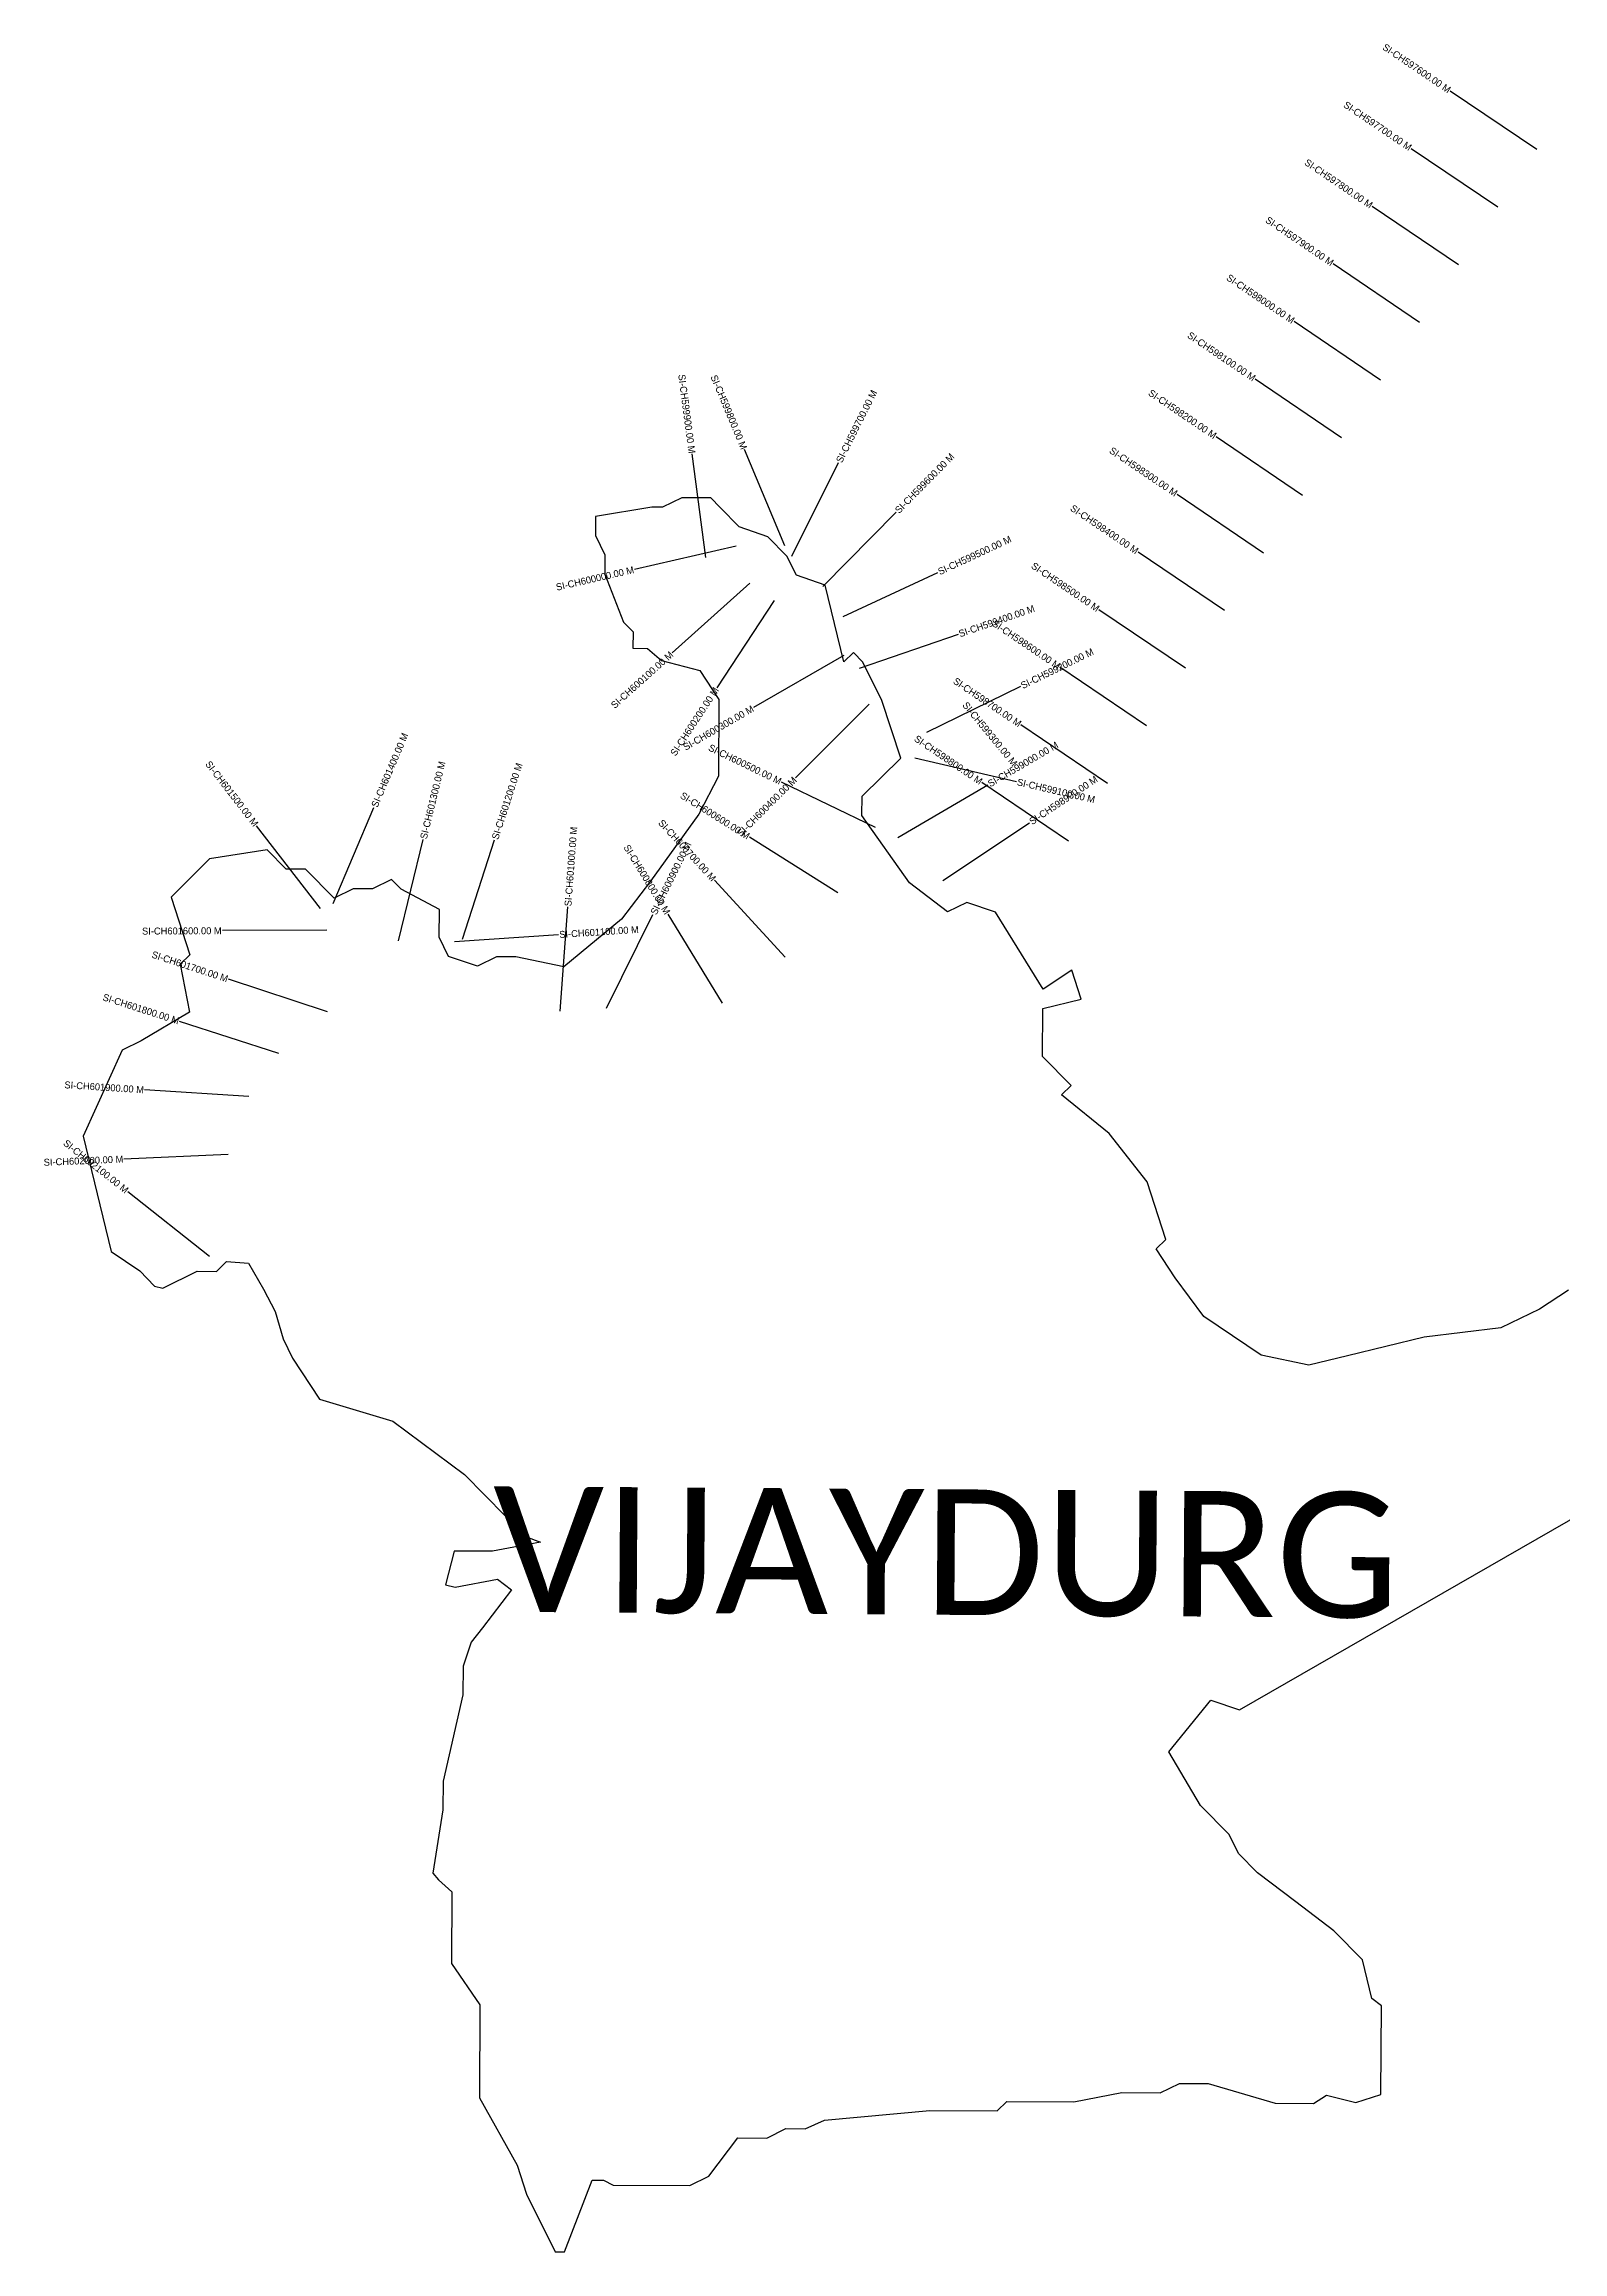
# Model space of a CAD drawing. Header units: metres. Extents: x 321073 to 324830, y 1829343 to 1832515.
# Drawn here: x 321073 to 323255, y 1829343 to 1832515 of the extents above; entities that cross this region are included whole.
import ezdxf
from ezdxf.enums import TextEntityAlignment as Align

# ---------------------------------------------------------------- set-up
doc = ezdxf.new("R2010")
doc.units = ezdxf.units.M
for name, color, linetype in [('CS', 134, 'Continuous'), ('CSMark', 6, 'Continuous'), ('VILLAGE BOUNDRY', 10, 'Continuous'), ('VILLAGE NAME', 250, 'Continuous')]:
    doc.layers.add(name, color=color, linetype=linetype)

msp = doc.modelspace()

# ---------------------------------------------------------------- linework, layer by layer
at = {"layer": 'CS'}
for p, q in [((323217.4, 1832363.2), (323093.2, 1832447.3)), ((323161.4, 1832280.4), (323037.2, 1832364.5)), ((323105.3, 1832197.6), (322981.1, 1832281.7)), ((323049.2, 1832114.8), (322925, 1832198.9)), ((322993.1, 1832032), (322868.9, 1832116.1)), ((322937, 1831949.2), (322812.8, 1832033.3)), ((322023.5, 1831777.1), (322004, 1831925.9)), ((322136.9, 1831793.8), (322079.1, 1831932.2)), ((322881, 1831866.4), (322756.8, 1831950.5)), ((322147.1, 1831779.3), (322214.2, 1831913.5)), ((322824.9, 1831783.6), (322700.7, 1831867.7)), ((322191.8, 1831735.5), (322297.1, 1831842.3)), ((322067.3, 1831793.5), (321921.1, 1831760)), ((322768.8, 1831700.8), (322644.6, 1831784.9)), ((322087, 1831740.4), (321975.4, 1831640.2)), ((322221, 1831692.5), (322357, 1831755.8)), ((322121.8, 1831715.5), (322039.4, 1831590.1)), ((322712.7, 1831618), (322588.5, 1831702.1)), ((322244.6, 1831618.1), (322386.5, 1831666.9)), ((322222.1, 1831636.5), (322092.2, 1831561.5)), ((322656.6, 1831535.2), (322532.5, 1831619.4)), ((322341.4, 1831526.2), (322476.1, 1831592.1)), ((322258.4, 1831566.5), (322152.4, 1831460.4)), ((322600.6, 1831452.4), (322476.4, 1831536.6)), ((322324, 1831489.2), (322470.1, 1831455.2)), ((322267.2, 1831389.1), (322132.3, 1831454.6)), ((322299.5, 1831374.9), (322429, 1831450.7)), ((322544.5, 1831369.6), (322420.3, 1831453.8)), ((321488.1, 1831280), (321546.7, 1831418)), ((321469.8, 1831272.9), (321378.2, 1831391.7)), ((322364, 1831313), (322488.9, 1831396.1)), ((321581.9, 1831226.2), (321617.5, 1831371.9)), ((321673.9, 1831228.9), (321720.2, 1831371.6)), ((322213.2, 1831295.5), (322086.2, 1831375.3)), ((322137.6, 1831202.8), (322036.2, 1831313.4)), ((321814.2, 1831125.5), (321825.3, 1831275.1)), ((321881.1, 1831129.6), (321947.7, 1831264.1)), ((322047.7, 1831136.8), (321969.5, 1831264.8)), ((321479, 1831241.9), (321329, 1831241.1)), ((321662.3, 1831225.5), (321812, 1831235.3)), ((321480.1, 1831124.2), (321337.7, 1831171.2)), ((321410.3, 1831064.7), (321267.5, 1831110.7)), ((321367, 1831002.8), (321217.3, 1831012.3)), ((321337.4, 1830919.2), (321187.6, 1830912.9)), ((321310.6, 1830772.9), (321193, 1830866))]:
    msp.add_line(p, q, dxfattribs=at)
at = {"layer": 'VILLAGE BOUNDRY', "flags": 128}
msp.add_lwpolyline([(323262.9, 1830724.6), (323221.4, 1830697.4), (323166.1, 1830670.2), (323055.8, 1830657.1), (322945.4, 1830630.3), (322890.2, 1830616.9), (322821.4, 1830631.2), (322739.1, 1830686.8), (322698.2, 1830742.2), (322670.9, 1830783.8), (322684.8, 1830797.4), (322657.8, 1830880.3), (322603.1, 1830949.5), (322534.6, 1831005.1), (322548.5, 1831018.8), (322507.4, 1831060.4), (322507.9, 1831129.3), (322563.1, 1831142.7), (322549.6, 1831184.1), (322508.1, 1831156.8), (322439.9, 1831267.5), (322398.7, 1831281.6), (322371, 1831268), (322316.2, 1831309.7), (322248, 1831406.6), (322248.1, 1831434.2), (322303.7, 1831488.9), (322276.6, 1831571.7), (322249.4, 1831627), (322235.8, 1831640.9), (322221.9, 1831627.2), (322208.5, 1831682.4), (322195.1, 1831737.6), (322153.9, 1831751.7), (322140.2, 1831779.3), (322112.9, 1831807.1), (322071.6, 1831821.1), (322044.3, 1831848.9), (322030.6, 1831862.7), (321989.3, 1831863), (321961.6, 1831849.4), (321946.2, 1831849.5), (321865.1, 1831836.3), (321864.9, 1831808.8), (321878.5, 1831781.1), (321878.3, 1831753.1), (321905.4, 1831684.4), (321919.1, 1831670.6), (321918.9, 1831646.7), (321939.9, 1831646.6), (321960.1, 1831629), (322015.2, 1831614.9), (322042.4, 1831573.3), (322041.7, 1831463.1), (322013.8, 1831408.2), (321944.2, 1831312.2), (321902.5, 1831257.4), (321819.4, 1831189), (321750.6, 1831203.3), (321723, 1831203.5), (321695.4, 1831189.9), (321654.1, 1831204), (321640.6, 1831231.6), (321640.8, 1831271.6), (321585.9, 1831300.8), (321572.2, 1831314.7), (321544.6, 1831301.1), (321517, 1831301.3), (321489.4, 1831287.7), (321448.3, 1831329.3), (321420.8, 1831329.5), (321393.4, 1831357.3), (321310.6, 1831344), (321255.2, 1831289.3), (321282.2, 1831206.5), (321268.3, 1831192.7), (321281.6, 1831123.8), (321212.5, 1831082.9), (321184.8, 1831069.3), (321128.8, 1830945.7), (321169.1, 1830780.1), (321210.2, 1830752.2), (321231.7, 1830730.4), (321243.5, 1830727.4), (321292.9, 1830751.7), (321320.5, 1830751.5), (321334.7, 1830765.6), (321366.7, 1830763.2), (321387.9, 1830726), (321404.8, 1830693.7), (321416.2, 1830654.4), (321429.8, 1830626.8), (321468.4, 1830568.1), (321573.9, 1830536.3), (321676.7, 1830459.8), (321764.6, 1830370.7), (321786.3, 1830362.6), (321717.3, 1830349.3), (321662.2, 1830349.7), (321649.7, 1830301.1), (321663.3, 1830297.6), (321724.2, 1830309.4), (321744.5, 1830294), (321702.8, 1830239.2), (321686.6, 1830218.8), (321674.8, 1830184.2), (321674.6, 1830142.9), (321646.2, 1830019.1), (321645.9, 1829977.8), (321631.5, 1829887), (321639.6, 1829877.3), (321658.9, 1829860.2), (321658.2, 1829757.2), (321699.1, 1829697.7), (321698.2, 1829564.1), (321752.7, 1829467.2), (321766.2, 1829425.8), (321807, 1829342.9), (321820.7, 1829342.8), (321860.2, 1829445.8), (321876.5, 1829445.7), (321890.3, 1829438.7), (322000.5, 1829438), (322028.1, 1829451.6), (322069.8, 1829506.4), (322111.2, 1829506.2), (322138.8, 1829519.8), (322166.4, 1829519.6), (322194, 1829531.8), (322345.6, 1829545.9), (322442.1, 1829545.3), (322456, 1829559), (322552.4, 1829558.3), (322621.4, 1829571.6), (322676.5, 1829571.2), (322704.2, 1829584.9), (322731.7, 1829584.7), (322745.5, 1829584.6), (322841.7, 1829556.4), (322896.8, 1829556), (322915.5, 1829568), (322957.4, 1829557.4), (322993.4, 1829569.1), (322994.2, 1829696.2), (322980.5, 1829707), (322967.1, 1829762.2), (322926, 1829803.8), (322871.2, 1829845.5), (322816.4, 1829887.2), (322789, 1829914.9), (322775.4, 1829942.6), (322734.4, 1829984.2), (322688.8, 1830061.3), (322749.2, 1830135.6), (322790.4, 1830121.6), (323420.9, 1830483.7)], dxfattribs=at)

# ---------------------------------------------------------------- texts
at = {"layer": 'CSMark'}
for s, rotation, p in [('SI-CH597600.00 M', 325.8903, (323092.4, 1832447.9)), ('SI-CH597700.00 M', 325.8903, (323036.3, 1832365.1)), ('SI-CH597800.00 M', 325.8903, (322980.2, 1832282.3)), ('SI-CH597900.00 M', 325.8903, (322924.2, 1832199.5)), ('SI-CH598000.00 M', 325.8903, (322868.1, 1832116.7)), ('SI-CH598100.00 M', 325.8903, (322812, 1832033.9)), ('SI-CH599900.00 M', 277.4886, (322003.8, 1831926.8)), ('SI-CH599800.00 M', 292.6454, (322078.8, 1831933.1)), ('SI-CH598200.00 M', 325.8903, (322755.9, 1831951.1)), ('SI-CH598300.00 M', 325.8903, (322699.9, 1831868.3)), ('SI-CH598400.00 M', 325.8903, (322643.8, 1831785.5)), ('SI-CH598500.00 M', 325.8903, (322587.7, 1831702.7)), ('SI-CH600000.00 M', 12.8856, (321920.1, 1831759.8)), ('SI-CH598600.00 M', 325.8903, (322531.6, 1831619.9)), ('SI-CH600100.00 M', 41.9254, (321974.6, 1831639.6)), ('SI-CH600200.00 M', 56.6789, (322038.9, 1831589.3)), ('SI-CH598700.00 M', 325.8903, (322475.5, 1831537.1)), ('SI-CH600300.00 M', 30.0244, (322091.3, 1831561)), ('SI-CH598800.00 M', 325.8903, (322419.5, 1831454.3)), ('SI-CH601500.00 M', 307.6392, (321377.6, 1831392.5)), ('SI-CH600500.00 M', 334.0902, (322131.4, 1831455)), ('SI-CH600400.00 M', 45.0165, (322151.7, 1831459.7)), ('SI-CH600600.00 M', 327.8662, (322085.3, 1831375.8)), ('SI-CH600700.00 M', 312.5264, (322035.5, 1831314.1)), ('SI-CH600800.00 M', 301.4489, (321968.9, 1831265.7)), ('SI-CH601600.00 M', 0.3077, (321328, 1831241)), ('SI-CH601700.00 M', 341.7194, (321336.7, 1831171.5)), ('SI-CH601800.00 M', 342.1693, (321266.6, 1831111)), ('SI-CH601900.00 M', 356.3833, (321216.3, 1831012.4)), ('SI-CH602000.00 M', 2.4096, (321186.6, 1830912.9)), ('SI-CH602100.00 M', 321.6149, (321192.2, 1830866.7))]:
    msp.add_text(s, height=10, rotation=rotation, dxfattribs=at).set_placement(p, align=Align.MIDDLE_RIGHT)
for s, rotation, p in [('SI-CH599700.00 M', 63.4507, (322214.6, 1831914.4)), ('SI-CH599600.00 M', 45.4, (322297.8, 1831843)), ('SI-CH599500.00 M', 24.9346, (322357.9, 1831756.2)), ('SI-CH599400.00 M', 18.9743, (322387.4, 1831667.2)), ('SI-CH599200.00 M', 26.069, (322477, 1831592.5)), ('SI-CH599300.00 M', 309.4533, (322395.5, 1831567.8)), ('SI-CH601400.00 M', 66.9898, (321547.1, 1831419)), ('SI-CH601300.00 M', 76.258, (321617.7, 1831372.9)), ('SI-CH601200.00 M', 72.0156, (321720.5, 1831372.6)), ('SI-CH599000.00 M', 30.3172, (322429.9, 1831451.2)), ('SI-CH599100.00 M', 346.8998, (322471.1, 1831455)), ('SI-CH598900.00 M', 33.642, (322489.7, 1831396.7)), ('SI-CH601000.00 M', 85.7312, (321825.4, 1831276.1)), ('SI-CH600900.00 M', 63.6567, (321948.1, 1831265)), ('SI-CH601100.00 M', 3.7555, (321813, 1831235.4))]:
    msp.add_text(s, height=10, rotation=rotation, dxfattribs=at).set_placement(p, align=Align.MIDDLE_LEFT)
at = {"layer": 'VILLAGE NAME', "insert": (321718.1, 1830442.8), "char_height": 180.345, "attachment_point": 1, "rotation": 359.6139}
msp.add_mtext_dynamic_manual_height_columns('{\\fCalibri|b0|i0|c0|p34;VIJAYDURG}', width=1115.443, gutter_width=901.7, heights=[0], dxfattribs=at)

doc.saveas('drawing.dxf')
